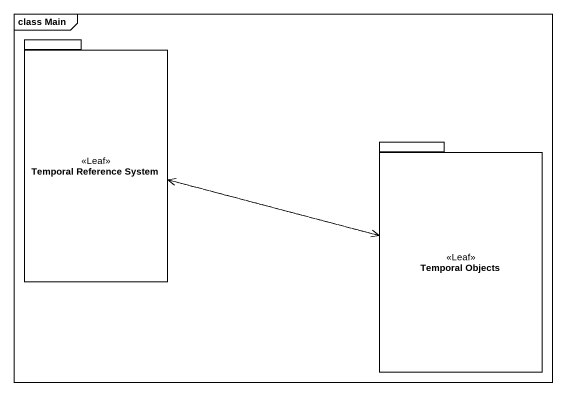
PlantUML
@startuml
mainframe class Main
package "Temporal Reference System" as Temporal_Reference_System <<Leaf>> {
}
package "Temporal Objects" as Temporal_Objects <<Leaf>> {
}
Temporal_Reference_System .right.> Temporal_Objects
Temporal_Objects .left.> Temporal_Reference_System
@enduml
